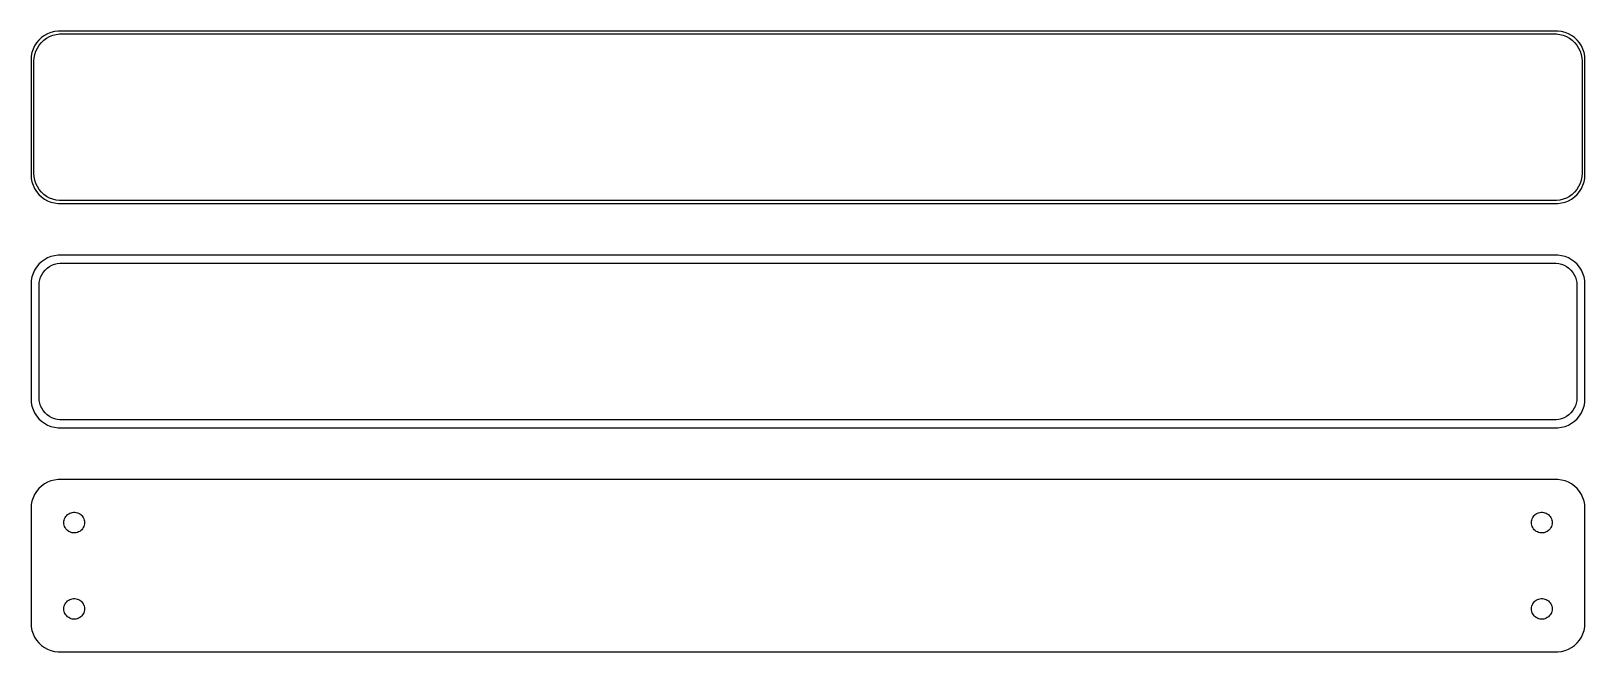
# Model space of a CAD drawing. Header units: metres. Extents: x -135 to 135, y 63 to 171.
import ezdxf

# ---------------------------------------------------------------- set-up
doc = ezdxf.new("R2010")
doc.units = ezdxf.units.M

msp = doc.modelspace()

# ---------------------------------------------------------------- linework, layer by layer
for p, q in [((-132.679, 170.222), (-133.187, 169.853)), ((-132.129, 170.524), (-132.679, 170.222)), ((-131.545, 170.755), (-132.129, 170.524)), ((-131.772, 170.048), (-131.218, 170.268)), ((-130.937, 170.911), (-131.545, 170.755)), ((-131.218, 170.268), (-130.64, 170.416)), ((-130.314, 170.99), (-130.937, 170.911)), ((-130.64, 170.416), (-130.048, 170.491)), ((130.314, 170.99), (-130.314, 170.99)), ((-130.048, 170.491), (130.048, 170.491)), ((130.048, 170.491), (130.64, 170.416)), ((130.937, 170.911), (130.314, 170.99)), ((130.64, 170.416), (131.218, 170.268)), ((131.545, 170.755), (130.937, 170.911)), ((131.218, 170.268), (131.772, 170.048)), ((132.129, 170.524), (131.545, 170.755)), ((132.679, 170.222), (132.129, 170.524)), ((133.187, 169.853), (132.679, 170.222)), ((-134.649, 167.841), (-134.843, 167.243)), ((-134.382, 168.409), (-134.649, 167.841)), ((-134.045, 168.939), (-134.382, 168.409)), ((-134.351, 166.931), (-134.166, 167.499)), ((-134.166, 167.499), (-133.912, 168.038)), ((-133.645, 169.423), (-134.045, 168.939)), ((-133.912, 168.038), (-133.593, 168.542)), ((-133.187, 169.853), (-133.645, 169.423)), ((-133.593, 168.542), (-133.213, 169.002)), ((-133.213, 169.002), (-132.778, 169.41)), ((-132.778, 169.41), (-132.295, 169.761)), ((-132.295, 169.761), (-131.772, 170.048)), ((131.772, 170.048), (132.295, 169.761)), ((132.295, 169.761), (132.778, 169.41)), ((132.778, 169.41), (133.213, 169.002)), ((133.645, 169.423), (133.187, 169.853)), ((133.213, 169.002), (133.593, 168.542)), ((133.593, 168.542), (133.912, 168.038)), ((134.045, 168.939), (133.645, 169.423)), ((133.912, 168.038), (134.166, 167.499)), ((134.382, 168.409), (134.045, 168.939)), ((134.166, 167.499), (134.351, 166.931)), ((134.649, 167.841), (134.382, 168.409)), ((134.843, 167.243), (134.649, 167.841)), ((-134.961, 166.627), (-135, 166)), ((-135, 166), (-135, 146)), ((-134.843, 167.243), (-134.961, 166.627)), ((-134.5, 165.75), (-134.463, 166.345)), ((-134.5, 146.25), (-134.5, 165.75)), ((-134.463, 166.345), (-134.351, 166.931)), ((134.351, 166.931), (134.463, 166.345)), ((134.463, 166.345), (134.5, 165.75)), ((134.5, 165.75), (134.5, 146.25)), ((134.961, 166.627), (134.843, 167.243)), ((135, 166), (134.961, 166.627)), ((135, 146), (135, 166)), ((-135, 146), (-134.961, 145.373)), ((-134.463, 145.655), (-134.5, 146.25)), ((134.5, 146.25), (134.463, 145.655)), ((134.961, 145.373), (135, 146)), ((-134.961, 145.373), (-134.843, 144.757)), ((-134.843, 144.757), (-134.649, 144.159)), ((-134.649, 144.159), (-134.382, 143.591)), ((-134.351, 145.069), (-134.463, 145.655)), ((-134.382, 143.591), (-134.045, 143.061)), ((-134.166, 144.501), (-134.351, 145.069)), ((-133.912, 143.962), (-134.166, 144.501)), ((-133.593, 143.458), (-133.912, 143.962)), ((-133.213, 142.998), (-133.593, 143.458)), ((133.593, 143.458), (133.213, 142.998)), ((133.912, 143.962), (133.593, 143.458)), ((134.166, 144.501), (133.912, 143.962)), ((134.045, 143.061), (134.382, 143.591)), ((134.351, 145.069), (134.166, 144.501)), ((134.463, 145.655), (134.351, 145.069)), ((134.382, 143.591), (134.649, 144.159)), ((134.649, 144.159), (134.843, 144.757)), ((134.843, 144.757), (134.961, 145.373)), ((-134.045, 143.061), (-133.645, 142.577)), ((-133.645, 142.577), (-133.187, 142.147)), ((-132.778, 142.59), (-133.213, 142.998)), ((-133.187, 142.147), (-132.679, 141.778)), ((-132.295, 142.239), (-132.778, 142.59)), ((-132.679, 141.778), (-132.129, 141.476)), ((-131.772, 141.952), (-132.295, 142.239)), ((-132.129, 141.476), (-131.545, 141.245)), ((-131.218, 141.732), (-131.772, 141.952)), ((-131.545, 141.245), (-130.937, 141.089)), ((-130.64, 141.584), (-131.218, 141.732)), ((-130.937, 141.089), (-130.314, 141.01)), ((-130.048, 141.509), (-130.64, 141.584)), ((-130.314, 141.01), (130.314, 141.01)), ((130.048, 141.509), (-130.048, 141.509)), ((130.64, 141.584), (130.048, 141.509)), ((130.314, 141.01), (130.937, 141.089)), ((131.218, 141.732), (130.64, 141.584)), ((130.937, 141.089), (131.545, 141.245)), ((131.772, 141.952), (131.218, 141.732)), ((131.545, 141.245), (132.129, 141.476)), ((132.295, 142.239), (131.772, 141.952)), ((132.129, 141.476), (132.679, 141.778)), ((132.778, 142.59), (132.295, 142.239)), ((132.679, 141.778), (133.187, 142.147)), ((133.213, 142.998), (132.778, 142.59)), ((133.187, 142.147), (133.645, 142.577)), ((133.645, 142.577), (134.045, 143.061)), ((-134.045, 129.939), (-134.382, 129.409)), ((-133.645, 130.423), (-134.045, 129.939)), ((-133.187, 130.853), (-133.645, 130.423)), ((-132.679, 131.222), (-133.187, 130.853)), ((-132.129, 131.524), (-132.679, 131.222)), ((-132.571, 129.399), (-132.216, 129.731)), ((-132.216, 129.731), (-131.823, 130.017)), ((-131.545, 131.755), (-132.129, 131.524)), ((-131.823, 130.017), (-131.398, 130.251)), ((-130.937, 131.911), (-131.545, 131.755)), ((-131.398, 130.251), (-130.946, 130.43)), ((-130.946, 130.43), (-130.475, 130.551)), ((-130.314, 131.99), (-130.937, 131.911)), ((-130.475, 130.551), (-129.993, 130.612)), ((130.314, 131.99), (-130.314, 131.99)), ((-129.993, 130.612), (129.993, 130.612)), ((129.993, 130.612), (130.475, 130.551)), ((130.937, 131.911), (130.314, 131.99)), ((130.475, 130.551), (130.946, 130.43)), ((131.545, 131.755), (130.937, 131.911)), ((130.946, 130.43), (131.398, 130.251)), ((131.398, 130.251), (131.823, 130.017)), ((132.129, 131.524), (131.545, 131.755)), ((131.823, 130.017), (132.216, 129.731)), ((132.679, 131.222), (132.129, 131.524)), ((132.216, 129.731), (132.571, 129.399)), ((133.187, 130.853), (132.679, 131.222)), ((133.645, 130.423), (133.187, 130.853)), ((134.045, 129.939), (133.645, 130.423)), ((134.382, 129.409), (134.045, 129.939)), ((-134.961, 127.627), (-135, 127)), ((-135, 127), (-135, 107)), ((-134.843, 128.243), (-134.961, 127.627)), ((-134.649, 128.841), (-134.843, 128.243)), ((-134.382, 129.409), (-134.649, 128.841)), ((-133.619, 126.75), (-133.589, 127.235)), ((-133.589, 127.235), (-133.498, 127.712)), ((-133.498, 127.712), (-133.348, 128.174)), ((-133.348, 128.174), (-133.141, 128.614)), ((-133.141, 128.614), (-132.88, 129.024)), ((-132.88, 129.024), (-132.571, 129.399)), ((132.571, 129.399), (132.88, 129.024)), ((132.88, 129.024), (133.141, 128.614)), ((133.141, 128.614), (133.348, 128.174)), ((133.348, 128.174), (133.498, 127.712)), ((133.498, 127.712), (133.589, 127.235)), ((133.589, 127.235), (133.619, 126.75)), ((134.649, 128.841), (134.382, 129.409)), ((134.843, 128.243), (134.649, 128.841)), ((134.961, 127.627), (134.843, 128.243)), ((135, 127), (134.961, 127.627)), ((135, 107), (135, 127)), ((-133.619, 107.25), (-133.619, 126.75)), ((133.619, 126.75), (133.619, 107.25)), ((-135, 107), (-134.961, 106.373)), ((-134.961, 106.373), (-134.843, 105.757)), ((-134.843, 105.757), (-134.649, 105.159)), ((-133.589, 106.765), (-133.619, 107.25)), ((-133.498, 106.288), (-133.589, 106.765)), ((-133.348, 105.826), (-133.498, 106.288)), ((-133.141, 105.386), (-133.348, 105.826)), ((-132.88, 104.976), (-133.141, 105.386)), ((133.141, 105.386), (132.88, 104.976)), ((133.348, 105.826), (133.141, 105.386)), ((133.498, 106.288), (133.348, 105.826)), ((133.589, 106.765), (133.498, 106.288)), ((133.619, 107.25), (133.589, 106.765)), ((134.649, 105.159), (134.843, 105.757)), ((134.843, 105.757), (134.961, 106.373)), ((134.961, 106.373), (135, 107)), ((-134.649, 105.159), (-134.382, 104.591)), ((-134.382, 104.591), (-134.045, 104.061)), ((-134.045, 104.061), (-133.645, 103.577)), ((-133.645, 103.577), (-133.187, 103.147)), ((-133.187, 103.147), (-132.679, 102.778)), ((-132.571, 104.601), (-132.88, 104.976)), ((-132.679, 102.778), (-132.129, 102.476)), ((-132.216, 104.269), (-132.571, 104.601)), ((-131.823, 103.983), (-132.216, 104.269)), ((-131.398, 103.749), (-131.823, 103.983)), ((-130.946, 103.57), (-131.398, 103.749)), ((-130.475, 103.449), (-130.946, 103.57)), ((-129.993, 103.388), (-130.475, 103.449)), ((129.993, 103.388), (-129.993, 103.388)), ((130.475, 103.449), (129.993, 103.388)), ((130.946, 103.57), (130.475, 103.449)), ((131.398, 103.749), (130.946, 103.57)), ((131.823, 103.983), (131.398, 103.749)), ((132.216, 104.269), (131.823, 103.983)), ((132.129, 102.476), (132.679, 102.778)), ((132.571, 104.601), (132.216, 104.269)), ((132.88, 104.976), (132.571, 104.601)), ((132.679, 102.778), (133.187, 103.147)), ((133.187, 103.147), (133.645, 103.577)), ((133.645, 103.577), (134.045, 104.061)), ((134.045, 104.061), (134.382, 104.591)), ((134.382, 104.591), (134.649, 105.159)), ((-132.129, 102.476), (-131.545, 102.245)), ((-131.545, 102.245), (-130.937, 102.089)), ((-130.937, 102.089), (-130.314, 102.01)), ((-130.314, 102.01), (130.314, 102.01)), ((130.314, 102.01), (130.937, 102.089)), ((130.937, 102.089), (131.545, 102.245)), ((131.545, 102.245), (132.129, 102.476)), ((-133.187, 91.8526), (-133.645, 91.4227)), ((-132.679, 92.2216), (-133.187, 91.8526)), ((-132.129, 92.5241), (-132.679, 92.2216)), ((-131.545, 92.7553), (-132.129, 92.5241)), ((-130.937, 92.9114), (-131.545, 92.7553)), ((-130.314, 92.9901), (-130.937, 92.9114)), ((130.314, 92.9901), (-130.314, 92.9901)), ((130.937, 92.9114), (130.314, 92.9901)), ((131.545, 92.7553), (130.937, 92.9114)), ((132.129, 92.5241), (131.545, 92.7553)), ((132.679, 92.2216), (132.129, 92.5241)), ((133.187, 91.8526), (132.679, 92.2216)), ((133.645, 91.4227), (133.187, 91.8526)), ((-134.843, 89.2434), (-134.961, 88.6267)), ((-134.649, 89.8406), (-134.843, 89.2434)), ((-134.382, 90.4088), (-134.649, 89.8406)), ((-134.045, 90.9389), (-134.382, 90.4088)), ((-133.645, 91.4227), (-134.045, 90.9389)), ((134.045, 90.9389), (133.645, 91.4227)), ((134.382, 90.4088), (134.045, 90.9389)), ((134.649, 89.8406), (134.382, 90.4088)), ((134.843, 89.2434), (134.649, 89.8406)), ((134.961, 88.6267), (134.843, 89.2434)), ((-134.961, 88.6267), (-135, 88)), ((-135, 88), (-135, 68)), ((-129.077, 86.3671), (-128.956, 86.558)), ((-128.956, 86.558), (-128.812, 86.7322)), ((-128.812, 86.7322), (-128.647, 86.8869)), ((-128.647, 86.8869), (-128.464, 87.0198)), ((-128.464, 87.0198), (-128.266, 87.1287)), ((-128.266, 87.1287), (-128.056, 87.2119)), ((-128.056, 87.2119), (-127.837, 87.2681)), ((-127.837, 87.2681), (-127.613, 87.2964)), ((-127.613, 87.2964), (-127.387, 87.2964)), ((-127.387, 87.2964), (-127.163, 87.2681)), ((-127.163, 87.2681), (-126.944, 87.2119)), ((-126.944, 87.2119), (-126.734, 87.1287)), ((-126.734, 87.1287), (-126.536, 87.0198)), ((-126.536, 87.0198), (-126.353, 86.8869)), ((-126.353, 86.8869), (-126.188, 86.7322)), ((-126.188, 86.7322), (-126.044, 86.558)), ((-126.044, 86.558), (-125.923, 86.3671)), ((125.923, 86.3671), (126.044, 86.558)), ((126.044, 86.558), (126.188, 86.7322)), ((126.188, 86.7322), (126.353, 86.8869)), ((126.353, 86.8869), (126.536, 87.0198)), ((126.536, 87.0198), (126.734, 87.1287)), ((126.734, 87.1287), (126.944, 87.2119)), ((126.944, 87.2119), (127.163, 87.2681)), ((127.163, 87.2681), (127.387, 87.2964)), ((127.387, 87.2964), (127.613, 87.2964)), ((127.613, 87.2964), (127.837, 87.2681)), ((127.837, 87.2681), (128.056, 87.2119)), ((128.056, 87.2119), (128.266, 87.1287)), ((128.266, 87.1287), (128.464, 87.0198)), ((128.464, 87.0198), (128.647, 86.8869)), ((128.647, 86.8869), (128.812, 86.7322)), ((128.812, 86.7322), (128.956, 86.558)), ((128.956, 86.558), (129.077, 86.3671)), ((135, 88), (134.961, 88.6267)), ((135, 68), (135, 88)), ((-129.3, 85.5), (-129.286, 85.7256)), ((-129.286, 85.2744), (-129.3, 85.5)), ((-129.286, 85.7256), (-129.243, 85.9476)), ((-129.243, 85.0524), (-129.286, 85.2744)), ((-129.243, 85.9476), (-129.174, 86.1626)), ((-129.174, 84.8374), (-129.243, 85.0524)), ((-129.174, 86.1626), (-129.077, 86.3671)), ((-129.077, 84.6328), (-129.174, 84.8374)), ((-128.956, 84.442), (-129.077, 84.6328)), ((-128.812, 84.2678), (-128.956, 84.442)), ((-128.647, 84.1131), (-128.812, 84.2678)), ((-128.464, 83.9802), (-128.647, 84.1131)), ((-128.266, 83.8713), (-128.464, 83.9802)), ((-128.056, 83.7881), (-128.266, 83.8713)), ((-127.837, 83.7319), (-128.056, 83.7881)), ((-127.613, 83.7036), (-127.837, 83.7319)), ((-127.387, 83.7036), (-127.613, 83.7036)), ((-127.163, 83.7319), (-127.387, 83.7036)), ((-126.944, 83.7881), (-127.163, 83.7319)), ((-126.734, 83.8713), (-126.944, 83.7881)), ((-126.536, 83.9802), (-126.734, 83.8713)), ((-126.353, 84.1131), (-126.536, 83.9802)), ((-126.188, 84.2678), (-126.353, 84.1131)), ((-126.044, 84.442), (-126.188, 84.2678)), ((-125.923, 84.6328), (-126.044, 84.442)), ((-125.923, 86.3671), (-125.826, 86.1626)), ((-125.826, 84.8374), (-125.923, 84.6328)), ((-125.826, 86.1626), (-125.757, 85.9476)), ((-125.757, 85.0524), (-125.826, 84.8374)), ((-125.757, 85.9476), (-125.714, 85.7256)), ((-125.714, 85.2744), (-125.757, 85.0524)), ((-125.714, 85.7256), (-125.7, 85.5)), ((-125.7, 85.5), (-125.714, 85.2744)), ((125.7, 85.5), (125.714, 85.7256)), ((125.714, 85.2744), (125.7, 85.5)), ((125.714, 85.7256), (125.757, 85.9476)), ((125.757, 85.0524), (125.714, 85.2744)), ((125.757, 85.9476), (125.826, 86.1626)), ((125.826, 84.8374), (125.757, 85.0524)), ((125.826, 86.1626), (125.923, 86.3671)), ((125.923, 84.6328), (125.826, 84.8374)), ((126.044, 84.442), (125.923, 84.6328)), ((126.188, 84.2678), (126.044, 84.442)), ((126.353, 84.1131), (126.188, 84.2678)), ((126.536, 83.9802), (126.353, 84.1131)), ((126.734, 83.8713), (126.536, 83.9802)), ((126.944, 83.7881), (126.734, 83.8713)), ((127.163, 83.7319), (126.944, 83.7881)), ((127.387, 83.7036), (127.163, 83.7319)), ((127.613, 83.7036), (127.387, 83.7036)), ((127.837, 83.7319), (127.613, 83.7036)), ((128.056, 83.7881), (127.837, 83.7319)), ((128.266, 83.8713), (128.056, 83.7881)), ((128.464, 83.9802), (128.266, 83.8713)), ((128.647, 84.1131), (128.464, 83.9802)), ((128.812, 84.2678), (128.647, 84.1131)), ((128.956, 84.442), (128.812, 84.2678)), ((129.077, 84.6328), (128.956, 84.442)), ((129.077, 86.3671), (129.174, 86.1626)), ((129.174, 84.8374), (129.077, 84.6328)), ((129.174, 86.1626), (129.243, 85.9476)), ((129.243, 85.0524), (129.174, 84.8374)), ((129.243, 85.9476), (129.286, 85.7256)), ((129.286, 85.2744), (129.243, 85.0524)), ((129.286, 85.7256), (129.3, 85.5)), ((129.3, 85.5), (129.286, 85.2744)), ((-129.3, 70.5), (-129.286, 70.7256)), ((-129.286, 70.2744), (-129.3, 70.5)), ((-129.286, 70.7256), (-129.243, 70.9476)), ((-129.243, 70.0524), (-129.286, 70.2744)), ((-129.243, 70.9476), (-129.174, 71.1626)), ((-129.174, 71.1626), (-129.077, 71.3672)), ((-129.077, 71.3672), (-128.956, 71.558)), ((-128.956, 71.558), (-128.812, 71.7322)), ((-128.812, 71.7322), (-128.647, 71.8869)), ((-128.647, 71.8869), (-128.464, 72.0198)), ((-128.464, 72.0198), (-128.266, 72.1287)), ((-128.266, 72.1287), (-128.056, 72.2119)), ((-128.056, 72.2119), (-127.837, 72.2681)), ((-127.837, 72.2681), (-127.613, 72.2964)), ((-127.613, 72.2964), (-127.387, 72.2964)), ((-127.387, 72.2964), (-127.163, 72.2681)), ((-127.163, 72.2681), (-126.944, 72.2119)), ((-126.944, 72.2119), (-126.734, 72.1287)), ((-126.734, 72.1287), (-126.536, 72.0198)), ((-126.536, 72.0198), (-126.353, 71.8869)), ((-126.353, 71.8869), (-126.188, 71.7322)), ((-126.188, 71.7322), (-126.044, 71.558)), ((-126.044, 71.558), (-125.923, 71.3672)), ((-125.923, 71.3672), (-125.826, 71.1626)), ((-125.826, 71.1626), (-125.757, 70.9476)), ((-125.757, 70.9476), (-125.714, 70.7256)), ((-125.714, 70.2744), (-125.757, 70.0524)), ((-125.714, 70.7256), (-125.7, 70.5)), ((-125.7, 70.5), (-125.714, 70.2744)), ((125.7, 70.5), (125.714, 70.7256)), ((125.714, 70.2744), (125.7, 70.5)), ((125.714, 70.7256), (125.757, 70.9476)), ((125.757, 70.0524), (125.714, 70.2744)), ((125.757, 70.9476), (125.826, 71.1626)), ((125.826, 71.1626), (125.923, 71.3672)), ((125.923, 71.3672), (126.044, 71.558)), ((126.044, 71.558), (126.188, 71.7322)), ((126.188, 71.7322), (126.353, 71.8869)), ((126.353, 71.8869), (126.536, 72.0198)), ((126.536, 72.0198), (126.734, 72.1287)), ((126.734, 72.1287), (126.944, 72.2119)), ((126.944, 72.2119), (127.163, 72.2681)), ((127.163, 72.2681), (127.387, 72.2964)), ((127.387, 72.2964), (127.613, 72.2964)), ((127.613, 72.2964), (127.837, 72.2681)), ((127.837, 72.2681), (128.056, 72.2119)), ((128.056, 72.2119), (128.266, 72.1287)), ((128.266, 72.1287), (128.464, 72.0198)), ((128.464, 72.0198), (128.647, 71.8869)), ((128.647, 71.8869), (128.812, 71.7322)), ((128.812, 71.7322), (128.956, 71.558)), ((128.956, 71.558), (129.077, 71.3672)), ((129.077, 71.3672), (129.174, 71.1626)), ((129.174, 71.1626), (129.243, 70.9476)), ((129.243, 70.9476), (129.286, 70.7256)), ((129.286, 70.2744), (129.243, 70.0524)), ((129.286, 70.7256), (129.3, 70.5)), ((129.3, 70.5), (129.286, 70.2744)), ((-135, 68), (-134.961, 67.3733)), ((-129.174, 69.8374), (-129.243, 70.0524)), ((-129.077, 69.6329), (-129.174, 69.8374)), ((-128.956, 69.442), (-129.077, 69.6329)), ((-128.812, 69.2678), (-128.956, 69.442)), ((-128.647, 69.1131), (-128.812, 69.2678)), ((-128.464, 68.9802), (-128.647, 69.1131)), ((-128.266, 68.8713), (-128.464, 68.9802)), ((-128.056, 68.7881), (-128.266, 68.8713)), ((-127.837, 68.7319), (-128.056, 68.7881)), ((-127.613, 68.7036), (-127.837, 68.7319)), ((-127.387, 68.7036), (-127.613, 68.7036)), ((-127.163, 68.7319), (-127.387, 68.7036)), ((-126.944, 68.7881), (-127.163, 68.7319)), ((-126.734, 68.8713), (-126.944, 68.7881)), ((-126.536, 68.9802), (-126.734, 68.8713)), ((-126.353, 69.1131), (-126.536, 68.9802)), ((-126.188, 69.2678), (-126.353, 69.1131)), ((-126.044, 69.442), (-126.188, 69.2678)), ((-125.923, 69.6329), (-126.044, 69.442)), ((-125.826, 69.8374), (-125.923, 69.6329)), ((-125.757, 70.0524), (-125.826, 69.8374)), ((125.826, 69.8374), (125.757, 70.0524)), ((125.923, 69.6329), (125.826, 69.8374)), ((126.044, 69.442), (125.923, 69.6329)), ((126.188, 69.2678), (126.044, 69.442)), ((126.353, 69.1131), (126.188, 69.2678)), ((126.536, 68.9802), (126.353, 69.1131)), ((126.734, 68.8713), (126.536, 68.9802)), ((126.944, 68.7881), (126.734, 68.8713)), ((127.163, 68.7319), (126.944, 68.7881)), ((127.387, 68.7036), (127.163, 68.7319)), ((127.613, 68.7036), (127.387, 68.7036)), ((127.837, 68.7319), (127.613, 68.7036)), ((128.056, 68.7881), (127.837, 68.7319)), ((128.266, 68.8713), (128.056, 68.7881)), ((128.464, 68.9802), (128.266, 68.8713)), ((128.647, 69.1131), (128.464, 68.9802)), ((128.812, 69.2678), (128.647, 69.1131)), ((128.956, 69.442), (128.812, 69.2678)), ((129.077, 69.6329), (128.956, 69.442)), ((129.174, 69.8374), (129.077, 69.6329)), ((129.243, 70.0524), (129.174, 69.8374)), ((134.961, 67.3733), (135, 68)), ((-134.961, 67.3733), (-134.843, 66.7566)), ((-134.843, 66.7566), (-134.649, 66.1594)), ((-134.649, 66.1594), (-134.382, 65.5912)), ((-134.382, 65.5912), (-134.045, 65.0611)), ((-134.045, 65.0611), (-133.645, 64.5773)), ((133.645, 64.5773), (134.045, 65.0611)), ((134.045, 65.0611), (134.382, 65.5912)), ((134.382, 65.5912), (134.649, 66.1594)), ((134.649, 66.1594), (134.843, 66.7566)), ((134.843, 66.7566), (134.961, 67.3733)), ((-133.645, 64.5773), (-133.187, 64.1474)), ((-133.187, 64.1474), (-132.679, 63.7784)), ((-132.679, 63.7784), (-132.129, 63.4759)), ((-132.129, 63.4759), (-131.545, 63.2447)), ((-131.545, 63.2447), (-130.937, 63.0886)), ((-130.937, 63.0886), (-130.314, 63.0099)), ((-130.314, 63.0099), (130.314, 63.0099)), ((130.314, 63.0099), (130.937, 63.0886)), ((130.937, 63.0886), (131.545, 63.2447)), ((131.545, 63.2447), (132.129, 63.4759)), ((132.129, 63.4759), (132.679, 63.7784)), ((132.679, 63.7784), (133.187, 64.1474)), ((133.187, 64.1474), (133.645, 64.5773))]:
    msp.add_line(p, q)

doc.saveas('drawing.dxf')
